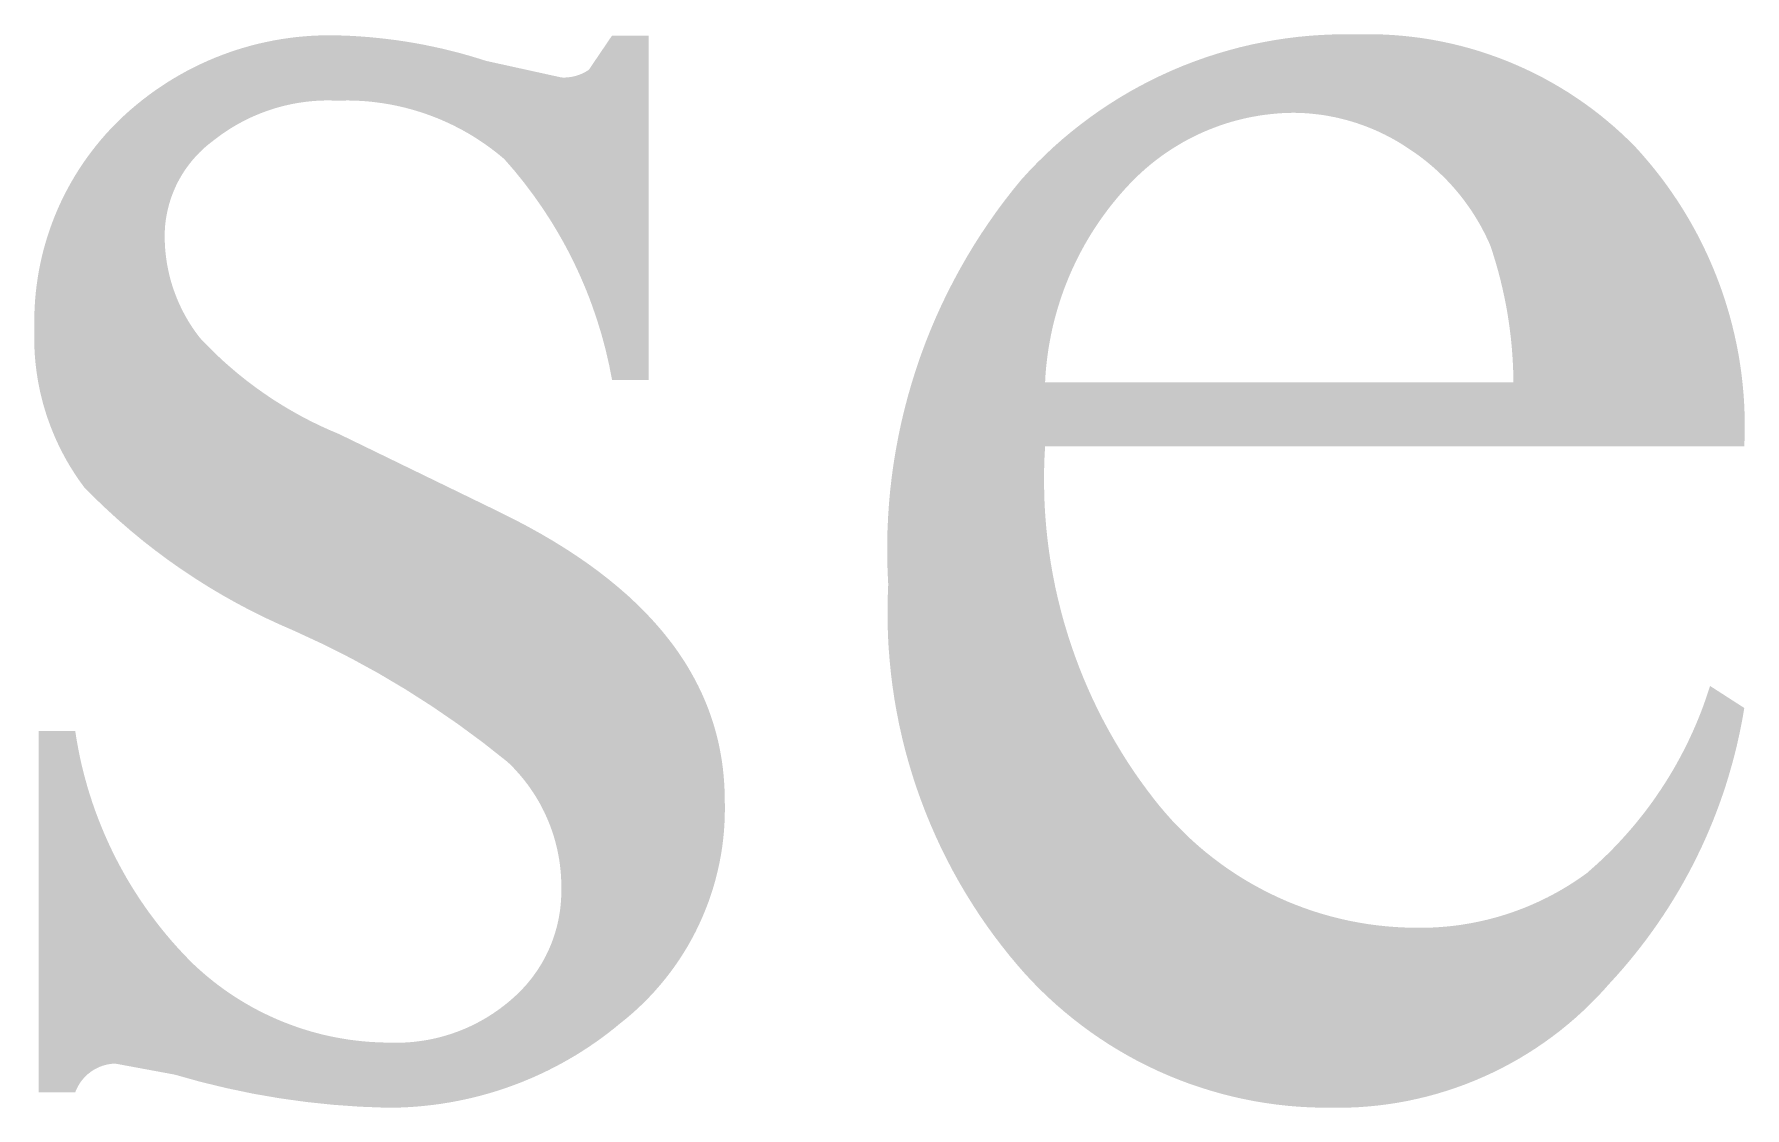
# Model space of a CAD drawing. Header units: millimetres. Extents: x 1235 to 1439, y 1033 to 1126.
# Drawn here: x 1346.46 to 1350.297, y 1052.907 to 1055.316 of the extents above; entities that cross this region are included whole.
import ezdxf

# ---------------------------------------------------------------- set-up
doc = ezdxf.new("R2010")
doc.units = ezdxf.units.MM
doc.layers.add('默认', color=18, linetype='Continuous', true_color=0x000000)

msp = doc.modelspace()

# ---------------------------------------------------------------- hatches: boundary and pattern name
at = {"layer": '默认'}
msp.add_hatch(color=256, dxfattribs=at).paths.add_polyline_path([(1347.8378, 1055.3127), (1347.8378, 1054.5396), (1347.756, 1054.5396), (1347.7494, 1054.5735), (1347.7416, 1054.6073), (1347.7326, 1054.6409), (1347.7224, 1054.6743), (1347.711, 1054.7074), (1347.7049, 1054.7238), (1347.6985, 1054.7401), (1347.6917, 1054.7564), (1347.6847, 1054.7725), (1347.6775, 1054.7884), (1347.6699, 1054.8043), (1347.6621, 1054.82), (1347.654, 1054.8356), (1347.6456, 1054.851), (1347.6369, 1054.8663), (1347.628, 1054.8814), (1347.6189, 1054.8964), (1347.5998, 1054.9257), (1347.5798, 1054.9543), (1347.5589, 1054.9821), (1347.5371, 1055.0091), (1347.5144, 1055.0352), (1347.5049, 1055.0432), (1347.4952, 1055.051), (1347.4852, 1055.0587), (1347.475, 1055.0661), (1347.4646, 1055.0733), (1347.4541, 1055.0803), (1347.4433, 1055.0871), (1347.4324, 1055.0936), (1347.4212, 1055.0999), (1347.4099, 1055.1059), (1347.3985, 1055.1117), (1347.3869, 1055.1172), (1347.3752, 1055.1224), (1347.3633, 1055.1274), (1347.3513, 1055.132), (1347.3392, 1055.1364), (1347.327, 1055.1405), (1347.3147, 1055.1444), (1347.3023, 1055.1479), (1347.2899, 1055.1511), (1347.2774, 1055.154), (1347.2648, 1055.1567), (1347.2523, 1055.159), (1347.2396, 1055.161), (1347.227, 1055.1627), (1347.2144, 1055.1642), (1347.2018, 1055.1653), (1347.1891, 1055.1661), (1347.1766, 1055.1667), (1347.164, 1055.1669), (1347.1515, 1055.1668), (1347.139, 1055.1665), (1347.1298, 1055.1668), (1347.1206, 1055.167), (1347.1113, 1055.1669), (1347.102, 1055.1666), (1347.0926, 1055.1661), (1347.0833, 1055.1654), (1347.0739, 1055.1645), (1347.0645, 1055.1633), (1347.0552, 1055.162), (1347.0459, 1055.1604), (1347.0365, 1055.1586), (1347.0273, 1055.1566), (1347.018, 1055.1544), (1347.0088, 1055.1519), (1346.9997, 1055.1493), (1346.9906, 1055.1464), (1346.9816, 1055.1433), (1346.9727, 1055.1401), (1346.9638, 1055.1366), (1346.9551, 1055.1329), (1346.9464, 1055.1291), (1346.9378, 1055.125), (1346.9294, 1055.1208), (1346.921, 1055.1163), (1346.9128, 1055.1117), (1346.9047, 1055.1069), (1346.8967, 1055.102), (1346.8889, 1055.0968), (1346.8812, 1055.0916), (1346.8737, 1055.0861), (1346.8663, 1055.0806), (1346.8533, 1055.0705), (1346.8477, 1055.0659), (1346.8422, 1055.0612), (1346.8368, 1055.0562), (1346.8315, 1055.0512), (1346.8263, 1055.0459), (1346.8213, 1055.0405), (1346.8164, 1055.0349), (1346.8116, 1055.0292), (1346.807, 1055.0233), (1346.8025, 1055.0173), (1346.7982, 1055.0112), (1346.7941, 1055.0049), (1346.7901, 1054.9985), (1346.7863, 1054.9919), (1346.7827, 1054.9853), (1346.7793, 1054.9786), (1346.7761, 1054.9718), (1346.7731, 1054.9649), (1346.7703, 1054.9579), (1346.7677, 1054.9509), (1346.7653, 1054.9438), (1346.7631, 1054.9366), (1346.7611, 1054.9295), (1346.7593, 1054.9222), (1346.7577, 1054.915), (1346.7563, 1054.9078), (1346.7551, 1054.9005), (1346.7542, 1054.8933), (1346.7534, 1054.886), (1346.7529, 1054.8788), (1346.7525, 1054.8717), (1346.7524, 1054.8638), (1346.7524, 1054.8559), (1346.7527, 1054.848), (1346.7531, 1054.8401), (1346.7536, 1054.8322), (1346.7544, 1054.8242), (1346.7553, 1054.8163), (1346.7564, 1054.8084), (1346.7576, 1054.8004), (1346.7591, 1054.7925), (1346.7607, 1054.7847), (1346.7625, 1054.7768), (1346.7644, 1054.769), (1346.7665, 1054.7612), (1346.7688, 1054.7535), (1346.7713, 1054.7458), (1346.774, 1054.7381), (1346.7768, 1054.7306), (1346.7797, 1054.7231), (1346.7829, 1054.7156), (1346.7861, 1054.7083), (1346.7896, 1054.701), (1346.7932, 1054.6938), (1346.7969, 1054.6867), (1346.8008, 1054.6797), (1346.8048, 1054.6728), (1346.809, 1054.666), (1346.8133, 1054.6593), (1346.8177, 1054.6528), (1346.8223, 1054.6463), (1346.827, 1054.64), (1346.8318, 1054.6338), (1346.8482, 1054.6166), (1346.8651, 1054.5999), (1346.8825, 1054.5835), (1346.9004, 1054.5677), (1346.9187, 1054.5522), (1346.9374, 1054.5373), (1346.9566, 1054.5229), (1346.9762, 1054.509), (1346.9961, 1054.4956), (1347.0164, 1054.4828), (1347.037, 1054.4706), (1347.0579, 1054.4589), (1347.079, 1054.4478), (1347.1005, 1054.4373), (1347.1221, 1054.4275), (1347.144, 1054.4182), (1347.5058, 1054.2423), (1347.5367, 1054.2268), (1347.5667, 1054.211), (1347.5957, 1054.1949), (1347.6237, 1054.1785), (1347.6507, 1054.1618), (1347.6767, 1054.1448), (1347.7018, 1054.1275), (1347.7258, 1054.1099), (1347.7489, 1054.0919), (1347.771, 1054.0737), (1347.7922, 1054.0552), (1347.8123, 1054.0363), (1347.8315, 1054.0172), (1347.8496, 1053.9977), (1347.8583, 1053.9879), (1347.8668, 1053.978), (1347.875, 1053.968), (1347.883, 1053.9579), (1347.8908, 1053.9478), (1347.8983, 1053.9376), (1347.9055, 1053.9273), (1347.9125, 1053.9169), (1347.9193, 1053.9065), (1347.9258, 1053.8959), (1347.932, 1053.8853), (1347.938, 1053.8747), (1347.9438, 1053.8639), (1347.9493, 1053.8531), (1347.9546, 1053.8422), (1347.9597, 1053.8312), (1347.9644, 1053.8201), (1347.969, 1053.809), (1347.9733, 1053.7978), (1347.9773, 1053.7865), (1347.9812, 1053.7751), (1347.9847, 1053.7637), (1347.988, 1053.7522), (1347.9911, 1053.7406), (1347.9939, 1053.7289), (1347.9965, 1053.7172), (1347.9988, 1053.7054), (1348.0009, 1053.6935), (1348.0028, 1053.6815), (1348.0044, 1053.6694), (1348.0057, 1053.6573), (1348.0068, 1053.6451), (1348.0077, 1053.6328), (1348.0083, 1053.6205), (1348.0087, 1053.6081), (1348.0091, 1053.5783), (1348.0088, 1053.5609), (1348.0081, 1053.5434), (1348.0069, 1053.5258), (1348.0051, 1053.5082), (1348.0029, 1053.4906), (1348.0001, 1053.4729), (1347.9967, 1053.4553), (1347.9929, 1053.4378), (1347.9885, 1053.4202), (1347.9836, 1053.4028), (1347.9781, 1053.3855), (1347.9722, 1053.3684), (1347.9657, 1053.3514), (1347.9587, 1053.3346), (1347.9512, 1053.318), (1347.9433, 1053.3016), (1347.9348, 1053.2855), (1347.9259, 1053.2696), (1347.9165, 1053.2541), (1347.9067, 1053.2388), (1347.8964, 1053.2239), (1347.8858, 1053.2094), (1347.8747, 1053.1952), (1347.8633, 1053.1814), (1347.8515, 1053.1679), (1347.8394, 1053.1549), (1347.827, 1053.1423), (1347.8143, 1053.1301), (1347.8013, 1053.1184), (1347.7881, 1053.1071), (1347.7746, 1053.0963), (1347.7611, 1053.0852), (1347.7474, 1053.0744), (1347.7333, 1053.0638), (1347.719, 1053.0536), (1347.7044, 1053.0436), (1347.6895, 1053.0339), (1347.6745, 1053.0245), (1347.6591, 1053.0155), (1347.6436, 1053.0067), (1347.6278, 1052.9983), (1347.6119, 1052.9902), (1347.5957, 1052.9825), (1347.5794, 1052.9751), (1347.5629, 1052.9681), (1347.5462, 1052.9614), (1347.5294, 1052.9551), (1347.5124, 1052.9492), (1347.4953, 1052.9436), (1347.4781, 1052.9385), (1347.4609, 1052.9337), (1347.4435, 1052.9293), (1347.426, 1052.9253), (1347.4085, 1052.9217), (1347.391, 1052.9185), (1347.3734, 1052.9156), (1347.3558, 1052.9132), (1347.3382, 1052.9112), (1347.3206, 1052.9095), (1347.303, 1052.9082), (1347.2855, 1052.9073), (1347.268, 1052.9068), (1347.2506, 1052.9067), (1347.1903, 1052.909), (1347.1301, 1052.9133), (1347.0701, 1052.9196), (1347.0102, 1052.9279), (1346.9506, 1052.9382), (1346.8915, 1052.9506), (1346.8328, 1052.9648), (1346.7748, 1052.981), (1346.641, 1053.0058), (1346.6393, 1053.0057), (1346.6375, 1053.0056), (1346.6358, 1053.0055), (1346.6341, 1053.0053), (1346.6323, 1053.0051), (1346.6306, 1053.0049), (1346.6288, 1053.0046), (1346.6271, 1053.0043), (1346.6253, 1053.004), (1346.6235, 1053.0037), (1346.6218, 1053.0033), (1346.62, 1053.0028), (1346.6183, 1053.0024), (1346.6165, 1053.0019), (1346.6148, 1053.0013), (1346.613, 1053.0008), (1346.6113, 1053.0002), (1346.6095, 1052.9995), (1346.6078, 1052.9989), (1346.6061, 1052.9982), (1346.6044, 1052.9974), (1346.6027, 1052.9967), (1346.601, 1052.9959), (1346.5994, 1052.995), (1346.5977, 1052.9942), (1346.5961, 1052.9933), (1346.5944, 1052.9923), (1346.5928, 1052.9914), (1346.5912, 1052.9904), (1346.5897, 1052.9893), (1346.5881, 1052.9883), (1346.5866, 1052.9872), (1346.5851, 1052.9861), (1346.5836, 1052.9849), (1346.5821, 1052.9838), (1346.5806, 1052.9826), (1346.5792, 1052.9814), (1346.5778, 1052.9801), (1346.5765, 1052.9788), (1346.5751, 1052.9775), (1346.5738, 1052.9762), (1346.5725, 1052.9749), (1346.5712, 1052.9735), (1346.57, 1052.9721), (1346.5688, 1052.9707), (1346.5676, 1052.9693), (1346.5665, 1052.9678), (1346.5654, 1052.9664), (1346.5643, 1052.9649), (1346.5632, 1052.9634), (1346.5622, 1052.9619), (1346.5612, 1052.9604), (1346.5603, 1052.9588), (1346.5593, 1052.9573), (1346.5584, 1052.9557), (1346.5576, 1052.9542), (1346.5567, 1052.9526), (1346.5559, 1052.951), (1346.5552, 1052.9494), (1346.5544, 1052.9478), (1346.5537, 1052.9462), (1346.553, 1052.9446), (1346.5524, 1052.943), (1346.5518, 1052.9414), (1346.47, 1052.9414), (1346.47, 1053.7517), (1346.5518, 1053.7517), (1346.5546, 1053.7335), (1346.5579, 1053.7154), (1346.5614, 1053.6973), (1346.5654, 1053.6792), (1346.5697, 1053.6612), (1346.5745, 1053.6432), (1346.5795, 1053.6253), (1346.585, 1053.6074), (1346.5908, 1053.5897), (1346.597, 1053.572), (1346.6036, 1053.5544), (1346.6105, 1053.537), (1346.6178, 1053.5197), (1346.6254, 1053.5025), (1346.6334, 1053.4855), (1346.6417, 1053.4686), (1346.6504, 1053.4519), (1346.6594, 1053.4354), (1346.6687, 1053.4191), (1346.6784, 1053.403), (1346.6884, 1053.3871), (1346.6987, 1053.3715), (1346.7093, 1053.356), (1346.7202, 1053.3408), (1346.7314, 1053.3259), (1346.7428, 1053.3112), (1346.7545, 1053.2968), (1346.7665, 1053.2826), (1346.7788, 1053.2687), (1346.7913, 1053.2551), (1346.804, 1053.2418), (1346.8169, 1053.2288), (1346.8278, 1053.2188), (1346.8389, 1053.2089), (1346.8503, 1053.1993), (1346.8619, 1053.1899), (1346.8739, 1053.1807), (1346.886, 1053.1718), (1346.8984, 1053.1632), (1346.9111, 1053.1548), (1346.9239, 1053.1468), (1346.937, 1053.139), (1346.9503, 1053.1315), (1346.9638, 1053.1243), (1346.9774, 1053.1175), (1346.9913, 1053.111), (1347.0052, 1053.1047), (1347.0194, 1053.0989), (1347.0337, 1053.0934), (1347.048, 1053.0882), (1347.0626, 1053.0833), (1347.0772, 1053.0788), (1347.0919, 1053.0747), (1347.1066, 1053.0709), (1347.1215, 1053.0675), (1347.1363, 1053.0645), (1347.1512, 1053.0618), (1347.1662, 1053.0594), (1347.1811, 1053.0575), (1347.196, 1053.0559), (1347.211, 1053.0546), (1347.2259, 1053.0537), (1347.2407, 1053.0531), (1347.2555, 1053.0529), (1347.2648, 1053.0526), (1347.2741, 1053.0526), (1347.2835, 1053.0527), (1347.2928, 1053.0531), (1347.3022, 1053.0537), (1347.3117, 1053.0546), (1347.3211, 1053.0557), (1347.3305, 1053.057), (1347.3399, 1053.0585), (1347.3493, 1053.0603), (1347.3587, 1053.0623), (1347.368, 1053.0645), (1347.3773, 1053.067), (1347.3865, 1053.0697), (1347.3956, 1053.0726), (1347.4047, 1053.0758), (1347.4137, 1053.0791), (1347.4226, 1053.0827), (1347.4315, 1053.0865), (1347.4402, 1053.0905), (1347.4488, 1053.0948), (1347.4573, 1053.0992), (1347.4656, 1053.1038), (1347.4739, 1053.1086), (1347.482, 1053.1136), (1347.4899, 1053.1188), (1347.4977, 1053.1241), (1347.5053, 1053.1296), (1347.5128, 1053.1353), (1347.5201, 1053.1411), (1347.5273, 1053.1471), (1347.5343, 1053.1532), (1347.5404, 1053.1588), (1347.5464, 1053.1646), (1347.5524, 1053.1705), (1347.5581, 1053.1766), (1347.5638, 1053.1829), (1347.5692, 1053.1894), (1347.5746, 1053.196), (1347.5797, 1053.2028), (1347.5847, 1053.2098), (1347.5896, 1053.2169), (1347.5942, 1053.2242), (1347.5987, 1053.2315), (1347.6029, 1053.2391), (1347.607, 1053.2467), (1347.6108, 1053.2545), (1347.6144, 1053.2623), (1347.6179, 1053.2703), (1347.6211, 1053.2783), (1347.624, 1053.2864), (1347.6268, 1053.2946), (1347.6293, 1053.3029), (1347.6316, 1053.3112), (1347.6337, 1053.3195), (1347.6355, 1053.3279), (1347.6371, 1053.3363), (1347.6385, 1053.3447), (1347.6397, 1053.3531), (1347.6406, 1053.3615), (1347.6413, 1053.3699), (1347.6418, 1053.3782), (1347.642, 1053.3865), (1347.6421, 1053.4046), (1347.642, 1053.4144), (1347.6416, 1053.4243), (1347.6409, 1053.4341), (1347.6399, 1053.444), (1347.6388, 1053.4539), (1347.6373, 1053.4638), (1347.6356, 1053.4737), (1347.6336, 1053.4836), (1347.6313, 1053.4935), (1347.6288, 1053.5033), (1347.6261, 1053.513), (1347.623, 1053.5227), (1347.6197, 1053.5323), (1347.6162, 1053.5418), (1347.6124, 1053.5513), (1347.6083, 1053.5606), (1347.6041, 1053.5698), (1347.5995, 1053.5789), (1347.5948, 1053.5879), (1347.5898, 1053.5967), (1347.5846, 1053.6054), (1347.5791, 1053.6139), (1347.5735, 1053.6222), (1347.5677, 1053.6304), (1347.5616, 1053.6384), (1347.5554, 1053.6462), (1347.549, 1053.6538), (1347.5425, 1053.6612), (1347.5358, 1053.6685), (1347.5289, 1053.6755), (1347.5219, 1053.6823), (1347.4666, 1053.726), (1347.4099, 1053.7678), (1347.3516, 1053.8078), (1347.2921, 1053.8458), (1347.2313, 1053.8819), (1347.1693, 1053.9158), (1347.1063, 1053.9475), (1347.0424, 1053.9771), (1347.0097, 1053.9914), (1346.9772, 1054.0065), (1346.9451, 1054.0224), (1346.9134, 1054.0392), (1346.882, 1054.0568), (1346.8511, 1054.0752), (1346.8207, 1054.0944), (1346.7907, 1054.1143), (1346.7612, 1054.135), (1346.7323, 1054.1565), (1346.7039, 1054.1786), (1346.6762, 1054.2015), (1346.6491, 1054.225), (1346.6226, 1054.2492), (1346.5967, 1054.2739), (1346.5716, 1054.2993), (1346.5647, 1054.3087), (1346.5579, 1054.3183), (1346.5514, 1054.3281), (1346.545, 1054.338), (1346.5388, 1054.3481), (1346.5328, 1054.3584), (1346.527, 1054.3688), (1346.5215, 1054.3793), (1346.5161, 1054.39), (1346.511, 1054.4008), (1346.5061, 1054.4118), (1346.5014, 1054.4228), (1346.497, 1054.434), (1346.4928, 1054.4453), (1346.4888, 1054.4566), (1346.4851, 1054.4681), (1346.4816, 1054.4796), (1346.4784, 1054.4912), (1346.4755, 1054.5028), (1346.4727, 1054.5145), (1346.4703, 1054.5263), (1346.4681, 1054.538), (1346.4662, 1054.5499), (1346.4645, 1054.5617), (1346.463, 1054.5735), (1346.4619, 1054.5854), (1346.4609, 1054.5972), (1346.4603, 1054.609), (1346.4599, 1054.6209), (1346.4597, 1054.6326), (1346.4598, 1054.6444), (1346.4601, 1054.6561), (1346.4599, 1054.6719), (1346.4601, 1054.6879), (1346.4607, 1054.7039), (1346.4618, 1054.7199), (1346.4632, 1054.736), (1346.4651, 1054.7521), (1346.4674, 1054.7682), (1346.4701, 1054.7843), (1346.4732, 1054.8003), (1346.4768, 1054.8163), (1346.4808, 1054.8323), (1346.4852, 1054.8481), (1346.49, 1054.8639), (1346.4953, 1054.8795), (1346.5009, 1054.895), (1346.507, 1054.9104), (1346.5134, 1054.9256), (1346.5203, 1054.9406), (1346.5275, 1054.9554), (1346.5352, 1054.97), (1346.5432, 1054.9844), (1346.5515, 1054.9986), (1346.5602, 1055.0125), (1346.5692, 1055.0261), (1346.5786, 1055.0394), (1346.5883, 1055.0525), (1346.5983, 1055.0653), (1346.6085, 1055.0778), (1346.619, 1055.0899), (1346.6298, 1055.1017), (1346.6409, 1055.1132), (1346.6521, 1055.1244), (1346.6643, 1055.1358), (1346.6768, 1055.1469), (1346.6896, 1055.1577), (1346.7027, 1055.1683), (1346.7162, 1055.1786), (1346.7299, 1055.1886), (1346.744, 1055.1982), (1346.7583, 1055.2076), (1346.7729, 1055.2166), (1346.7877, 1055.2252), (1346.8028, 1055.2335), (1346.8181, 1055.2414), (1346.8336, 1055.2489), (1346.8494, 1055.2561), (1346.8653, 1055.2628), (1346.8814, 1055.2691), (1346.8976, 1055.275), (1346.914, 1055.2806), (1346.9305, 1055.2856), (1346.9471, 1055.2903), (1346.9638, 1055.2945), (1346.9806, 1055.2983), (1346.9975, 1055.3017), (1347.0143, 1055.3046), (1347.0313, 1055.3071), (1347.0482, 1055.3092), (1347.0651, 1055.3108), (1347.082, 1055.312), (1347.0988, 1055.3128), (1347.1156, 1055.3132), (1347.1323, 1055.3132), (1347.149, 1055.3127), (1347.1696, 1055.3119), (1347.1901, 1055.3107), (1347.2107, 1055.3091), (1347.2313, 1055.3071), (1347.2519, 1055.3048), (1347.2724, 1055.3022), (1347.2929, 1055.2991), (1347.3133, 1055.2957), (1347.3336, 1055.292), (1347.3539, 1055.2878), (1347.3741, 1055.2834), (1347.3942, 1055.2785), (1347.4142, 1055.2734), (1347.4341, 1055.2678), (1347.4539, 1055.2619), (1347.4736, 1055.2557), (1347.6421, 1055.2186), (1347.6441, 1055.2185), (1347.6461, 1055.2184), (1347.6481, 1055.2184), (1347.6501, 1055.2184), (1347.6522, 1055.2185), (1347.6542, 1055.2186), (1347.6563, 1055.2187), (1347.6583, 1055.2189), (1347.6603, 1055.2192), (1347.6624, 1055.2195), (1347.6644, 1055.2198), (1347.6664, 1055.2201), (1347.6685, 1055.2206), (1347.6705, 1055.221), (1347.6725, 1055.2215), (1347.6745, 1055.222), (1347.6765, 1055.2226), (1347.6784, 1055.2232), (1347.6804, 1055.2239), (1347.6823, 1055.2246), (1347.6843, 1055.2253), (1347.6862, 1055.2261), (1347.6881, 1055.2269), (1347.6899, 1055.2278), (1347.6918, 1055.2287), (1347.6936, 1055.2296), (1347.6954, 1055.2306), (1347.6972, 1055.2316), (1347.6989, 1055.2326), (1347.7006, 1055.2337), (1347.7023, 1055.2348), (1347.704, 1055.2359), (1347.756, 1055.3127)], flags=0)
h = msp.add_hatch(color=256, dxfattribs=at)
h.paths.add_polyline_path([(1350.2959, 1053.8037), (1350.2923, 1053.7825), (1350.2882, 1053.7612), (1350.2838, 1053.7401), (1350.279, 1053.7189), (1350.2738, 1053.6978), (1350.2682, 1053.6768), (1350.2622, 1053.6558), (1350.2559, 1053.6349), (1350.2491, 1053.6141), (1350.2419, 1053.5934), (1350.2343, 1053.5728), (1350.2264, 1053.5524), (1350.218, 1053.5321), (1350.2093, 1053.5119), (1350.2002, 1053.4919), (1350.1907, 1053.4721), (1350.1809, 1053.4524), (1350.1707, 1053.433), (1350.1601, 1053.4137), (1350.1492, 1053.3946), (1350.138, 1053.3758), (1350.1264, 1053.3572), (1350.1144, 1053.3388), (1350.1022, 1053.3207), (1350.0896, 1053.3028), (1350.0768, 1053.2852), (1350.0636, 1053.2679), (1350.0501, 1053.2508), (1350.0364, 1053.234), (1350.0224, 1053.2175), (1350.0081, 1053.2013), (1349.9936, 1053.1855), (1349.9793, 1053.1694), (1349.9645, 1053.1536), (1349.9492, 1053.1382), (1349.9334, 1053.1231), (1349.9171, 1053.1083), (1349.9004, 1053.094), (1349.8833, 1053.08), (1349.8656, 1053.0665), (1349.8476, 1053.0535), (1349.8292, 1053.0409), (1349.8104, 1053.0288), (1349.7912, 1053.0172), (1349.7716, 1053.0061), (1349.7518, 1052.9956), (1349.7316, 1052.9856), (1349.7112, 1052.9762), (1349.6905, 1052.9673), (1349.6696, 1052.959), (1349.6485, 1052.9514), (1349.6272, 1052.9443), (1349.6057, 1052.9378), (1349.5841, 1052.9319), (1349.5624, 1052.9267), (1349.5406, 1052.922), (1349.5188, 1052.918), (1349.497, 1052.9146), (1349.4751, 1052.9118), (1349.4533, 1052.9096), (1349.4315, 1052.908), (1349.4098, 1052.907), (1349.3882, 1052.9065), (1349.3426, 1052.9069), (1349.3183, 1052.9077), (1349.294, 1052.9091), (1349.2696, 1052.9112), (1349.2452, 1052.914), (1349.2208, 1052.9174), (1349.1964, 1052.9215), (1349.172, 1052.9263), (1349.1476, 1052.9318), (1349.1234, 1052.9379), (1349.0993, 1052.9448), (1349.0754, 1052.9523), (1349.0516, 1052.9604), (1349.028, 1052.9692), (1349.0047, 1052.9787), (1348.9816, 1052.9888), (1348.9588, 1052.9996), (1348.9363, 1053.0109), (1348.9142, 1053.0229), (1348.8924, 1053.0355), (1348.871, 1053.0486), (1348.8501, 1053.0623), (1348.8295, 1053.0765), (1348.8094, 1053.0913), (1348.7898, 1053.1065), (1348.7706, 1053.1222), (1348.7519, 1053.1384), (1348.7338, 1053.1549), (1348.7162, 1053.1719), (1348.6991, 1053.1893), (1348.6826, 1053.207), (1348.6667, 1053.2251), (1348.6485, 1053.2468), (1348.6308, 1053.2691), (1348.6135, 1053.2918), (1348.5967, 1053.315), (1348.5804, 1053.3387), (1348.5647, 1053.3629), (1348.5494, 1053.3875), (1348.5347, 1053.4125), (1348.5206, 1053.4379), (1348.5071, 1053.4636), (1348.4941, 1053.4898), (1348.4818, 1053.5163), (1348.4701, 1053.5431), (1348.459, 1053.5702), (1348.4486, 1053.5976), (1348.4388, 1053.6252), (1348.4297, 1053.653), (1348.4213, 1053.6811), (1348.4135, 1053.7093), (1348.4065, 1053.7377), (1348.4001, 1053.7662), (1348.3944, 1053.7948), (1348.3894, 1053.8235), (1348.3852, 1053.8523), (1348.3816, 1053.881), (1348.3787, 1053.9098), (1348.3764, 1053.9386), (1348.3749, 1053.9673), (1348.3741, 1053.9959), (1348.3739, 1054.0245), (1348.3744, 1054.0529), (1348.3755, 1054.0812), (1348.374, 1054.1111), (1348.3733, 1054.1412), (1348.3732, 1054.1713), (1348.3738, 1054.2016), (1348.3752, 1054.232), (1348.3772, 1054.2624), (1348.38, 1054.2929), (1348.3835, 1054.3233), (1348.3878, 1054.3537), (1348.3928, 1054.3841), (1348.3985, 1054.4144), (1348.4049, 1054.4446), (1348.4121, 1054.4747), (1348.42, 1054.5046), (1348.4286, 1054.5343), (1348.4379, 1054.5639), (1348.4479, 1054.5932), (1348.4586, 1054.6222), (1348.47, 1054.651), (1348.4821, 1054.6794), (1348.4948, 1054.7075), (1348.5082, 1054.7353), (1348.5223, 1054.7627), (1348.5369, 1054.7897), (1348.5521, 1054.8163), (1348.5679, 1054.8425), (1348.5843, 1054.8682), (1348.6013, 1054.8934), (1348.6187, 1054.9182), (1348.6367, 1054.9424), (1348.6552, 1054.9662), (1348.6741, 1054.9893), (1348.6914, 1055.0082), (1348.7093, 1055.0268), (1348.7277, 1055.0449), (1348.7467, 1055.0627), (1348.7663, 1055.08), (1348.7864, 1055.0968), (1348.8071, 1055.1132), (1348.8282, 1055.129), (1348.8498, 1055.1443), (1348.8719, 1055.159), (1348.8945, 1055.1732), (1348.9174, 1055.1868), (1348.9408, 1055.1997), (1348.9645, 1055.212), (1348.9886, 1055.2237), (1349.013, 1055.2347), (1349.0377, 1055.2451), (1349.0627, 1055.2547), (1349.0879, 1055.2637), (1349.1133, 1055.2719), (1349.1389, 1055.2794), (1349.1646, 1055.2863), (1349.1905, 1055.2924), (1349.2164, 1055.2977), (1349.2424, 1055.3024), (1349.2685, 1055.3064), (1349.2945, 1055.3096), (1349.3205, 1055.3121), (1349.3464, 1055.3139), (1349.3723, 1055.315), (1349.398, 1055.3154), (1349.4236, 1055.3152), (1349.4448, 1055.3156), (1349.4661, 1055.3155), (1349.4874, 1055.3149), (1349.5089, 1055.3137), (1349.5303, 1055.3119), (1349.5518, 1055.3096), (1349.5734, 1055.3068), (1349.5949, 1055.3033), (1349.6163, 1055.2993), (1349.6377, 1055.2947), (1349.659, 1055.2896), (1349.6802, 1055.2839), (1349.7013, 1055.2776), (1349.7222, 1055.2707), (1349.743, 1055.2633), (1349.7636, 1055.2554), (1349.7839, 1055.2469), (1349.804, 1055.2379), (1349.8239, 1055.2284), (1349.8435, 1055.2184), (1349.8627, 1055.2078), (1349.8817, 1055.1968), (1349.9003, 1055.1854), (1349.9186, 1055.1734), (1349.9365, 1055.1611), (1349.9541, 1055.1483), (1349.9712, 1055.1351), (1349.9879, 1055.1215), (1350.0042, 1055.1076), (1350.0201, 1055.0933), (1350.0356, 1055.0786), (1350.0506, 1055.0637), (1350.0656, 1055.0471), (1350.0803, 1055.03), (1350.0947, 1055.0125), (1350.1087, 1054.9946), (1350.1223, 1054.9763), (1350.1354, 1054.9576), (1350.1482, 1054.9385), (1350.1605, 1054.919), (1350.1723, 1054.8992), (1350.1837, 1054.879), (1350.1946, 1054.8586), (1350.2049, 1054.8378), (1350.2148, 1054.8167), (1350.2241, 1054.7954), (1350.2329, 1054.7739), (1350.2412, 1054.7521), (1350.2489, 1054.7301), (1350.256, 1054.708), (1350.2626, 1054.6856), (1350.2686, 1054.6632), (1350.274, 1054.6406), (1350.2789, 1054.618), (1350.2832, 1054.5952), (1350.2869, 1054.5724), (1350.29, 1054.5496), (1350.2925, 1054.5268), (1350.2945, 1054.504), (1350.2959, 1054.4812), (1350.2967, 1054.4585), (1350.297, 1054.4359), (1350.2967, 1054.4134), (1350.2959, 1054.3909), (1348.7274, 1054.3909), (1348.726, 1054.365), (1348.7252, 1054.3389), (1348.725, 1054.3127), (1348.7254, 1054.2865), (1348.7263, 1054.2601), (1348.7279, 1054.2337), (1348.7301, 1054.2073), (1348.7329, 1054.1809), (1348.7363, 1054.1545), (1348.7403, 1054.1282), (1348.7449, 1054.1019), (1348.7501, 1054.0756), (1348.756, 1054.0495), (1348.7624, 1054.0235), (1348.7694, 1053.9976), (1348.7771, 1053.9719), (1348.7853, 1053.9464), (1348.7941, 1053.9211), (1348.8035, 1053.896), (1348.8134, 1053.8711), (1348.8239, 1053.8465), (1348.8349, 1053.8222), (1348.8465, 1053.7982), (1348.8586, 1053.7745), (1348.8713, 1053.7511), (1348.8844, 1053.7281), (1348.898, 1053.7054), (1348.912, 1053.6831), (1348.9265, 1053.6612), (1348.9415, 1053.6397), (1348.9569, 1053.6187), (1348.9727, 1053.598), (1348.9854, 1053.5822), (1348.9987, 1053.5666), (1349.0124, 1053.5512), (1349.0267, 1053.5362), (1349.0414, 1053.5215), (1349.0566, 1053.5072), (1349.0722, 1053.4933), (1349.0883, 1053.4797), (1349.1049, 1053.4666), (1349.1218, 1053.4539), (1349.1391, 1053.4416), (1349.1568, 1053.4299), (1349.1749, 1053.4186), (1349.1933, 1053.4078), (1349.212, 1053.3976), (1349.231, 1053.3878), (1349.2503, 1053.3787), (1349.2698, 1053.37), (1349.2896, 1053.362), (1349.3095, 1053.3545), (1349.3296, 1053.3476), (1349.3499, 1053.3413), (1349.3702, 1053.3356), (1349.3907, 1053.3305), (1349.4113, 1053.3259), (1349.4319, 1053.322), (1349.4525, 1053.3186), (1349.4731, 1053.3159), (1349.4937, 1053.3137), (1349.5142, 1053.3121), (1349.5346, 1053.3111), (1349.555, 1053.3106), (1349.5677, 1053.3104), (1349.5805, 1053.3106), (1349.5933, 1053.3109), (1349.6061, 1053.3116), (1349.619, 1053.3125), (1349.6318, 1053.3136), (1349.6447, 1053.315), (1349.6575, 1053.3167), (1349.6703, 1053.3187), (1349.6831, 1053.3209), (1349.6959, 1053.3234), (1349.7087, 1053.3262), (1349.7213, 1053.3292), (1349.734, 1053.3325), (1349.7465, 1053.336), (1349.759, 1053.3398), (1349.7714, 1053.3439), (1349.7837, 1053.3482), (1349.796, 1053.3528), (1349.8081, 1053.3576), (1349.8201, 1053.3627), (1349.832, 1053.368), (1349.8437, 1053.3735), (1349.8554, 1053.3793), (1349.8668, 1053.3853), (1349.8782, 1053.3915), (1349.8894, 1053.398), (1349.9004, 1053.4046), (1349.9112, 1053.4115), (1349.9219, 1053.4186), (1349.9324, 1053.4258), (1349.9428, 1053.4332), (1349.9663, 1053.4541), (1349.9779, 1053.4649), (1349.9893, 1053.4759), (1350.0005, 1053.4871), (1350.0115, 1053.4986), (1350.0223, 1053.5102), (1350.033, 1053.5221), (1350.0434, 1053.5341), (1350.0537, 1053.5464), (1350.0637, 1053.5588), (1350.0736, 1053.5714), (1350.0832, 1053.5842), (1350.0926, 1053.5972), (1350.1017, 1053.6104), (1350.1106, 1053.6237), (1350.1193, 1053.6371), (1350.1278, 1053.6508), (1350.136, 1053.6645), (1350.1439, 1053.6784), (1350.1516, 1053.6924), (1350.1591, 1053.7066), (1350.1663, 1053.7208), (1350.1732, 1053.7352), (1350.1799, 1053.7497), (1350.1863, 1053.7643), (1350.1924, 1053.7789), (1350.1983, 1053.7936), (1350.2039, 1053.8085), (1350.2092, 1053.8233), (1350.219, 1053.8532)], flags=0)
h.paths.add_polyline_path([(1349.778, 1054.5347), (1349.7777, 1054.5541), (1349.7769, 1054.5737), (1349.7758, 1054.5932), (1349.7743, 1054.6127), (1349.7724, 1054.6322), (1349.7701, 1054.6516), (1349.7674, 1054.671), (1349.7644, 1054.6904), (1349.7609, 1054.7097), (1349.757, 1054.7289), (1349.7528, 1054.748), (1349.7482, 1054.767), (1349.7432, 1054.786), (1349.7378, 1054.8048), (1349.7321, 1054.8234), (1349.7259, 1054.8419), (1349.7223, 1054.8501), (1349.7185, 1054.8582), (1349.7146, 1054.8663), (1349.7105, 1054.8743), (1349.7063, 1054.8823), (1349.7019, 1054.8902), (1349.6973, 1054.898), (1349.6926, 1054.9057), (1349.6878, 1054.9134), (1349.6828, 1054.921), (1349.6776, 1054.9285), (1349.6723, 1054.9359), (1349.6669, 1054.9433), (1349.6614, 1054.9505), (1349.6557, 1054.9576), (1349.6498, 1054.9646), (1349.6439, 1054.9715), (1349.6378, 1054.9783), (1349.6316, 1054.985), (1349.6252, 1054.9916), (1349.6188, 1054.998), (1349.6122, 1055.0043), (1349.6056, 1055.0105), (1349.5988, 1055.0166), (1349.5919, 1055.0225), (1349.585, 1055.0283), (1349.5779, 1055.0339), (1349.5708, 1055.0394), (1349.5635, 1055.0448), (1349.5562, 1055.05), (1349.5488, 1055.055), (1349.5343, 1055.0646), (1349.5272, 1055.0691), (1349.52, 1055.0735), (1349.5127, 1055.0778), (1349.5053, 1055.0819), (1349.4978, 1055.0859), (1349.4903, 1055.0898), (1349.4826, 1055.0936), (1349.4749, 1055.0972), (1349.4671, 1055.1007), (1349.4592, 1055.104), (1349.4513, 1055.1072), (1349.4433, 1055.1102), (1349.4352, 1055.1131), (1349.4271, 1055.1159), (1349.419, 1055.1185), (1349.4107, 1055.121), (1349.4025, 1055.1233), (1349.3942, 1055.1254), (1349.3859, 1055.1274), (1349.3775, 1055.1293), (1349.3691, 1055.1309), (1349.3607, 1055.1325), (1349.3523, 1055.1339), (1349.3439, 1055.1351), (1349.3355, 1055.1361), (1349.327, 1055.137), (1349.3186, 1055.1378), (1349.3101, 1055.1384), (1349.3017, 1055.1388), (1349.2933, 1055.1391), (1349.2849, 1055.1393), (1349.2723, 1055.139), (1349.2597, 1055.1385), (1349.2471, 1055.1376), (1349.2344, 1055.1364), (1349.2217, 1055.1349), (1349.209, 1055.1331), (1349.1963, 1055.1309), (1349.1836, 1055.1285), (1349.171, 1055.1257), (1349.1584, 1055.1225), (1349.1459, 1055.1191), (1349.1334, 1055.1153), (1349.1211, 1055.1112), (1349.1088, 1055.1067), (1349.0966, 1055.102), (1349.0846, 1055.097), (1349.0727, 1055.0916), (1349.0609, 1055.0859), (1349.0493, 1055.08), (1349.0378, 1055.0738), (1349.0266, 1055.0672), (1349.0155, 1055.0604), (1349.0046, 1055.0534), (1348.9939, 1055.0461), (1348.9835, 1055.0385), (1348.9732, 1055.0307), (1348.9632, 1055.0227), (1348.9535, 1055.0144), (1348.944, 1055.006), (1348.9347, 1054.9973), (1348.9257, 1054.9885), (1348.9169, 1054.9794), (1348.9066, 1054.9683), (1348.8965, 1054.957), (1348.8867, 1054.9454), (1348.877, 1054.9335), (1348.8676, 1054.9214), (1348.8585, 1054.909), (1348.8495, 1054.8964), (1348.8409, 1054.8836), (1348.8325, 1054.8706), (1348.8244, 1054.8573), (1348.8166, 1054.8439), (1348.8091, 1054.8303), (1348.8019, 1054.8165), (1348.795, 1054.8025), (1348.7884, 1054.7884), (1348.7821, 1054.7741), (1348.7762, 1054.7597), (1348.7705, 1054.7451), (1348.7653, 1054.7305), (1348.7603, 1054.7157), (1348.7557, 1054.7009), (1348.7514, 1054.6859), (1348.7474, 1054.6709), (1348.7438, 1054.6559), (1348.7406, 1054.6408), (1348.7377, 1054.6256), (1348.7351, 1054.6104), (1348.7329, 1054.5953), (1348.731, 1054.5801), (1348.7294, 1054.5649), (1348.7282, 1054.5498), (1348.7274, 1054.5347)], flags=0)

doc.saveas('drawing.dxf')
